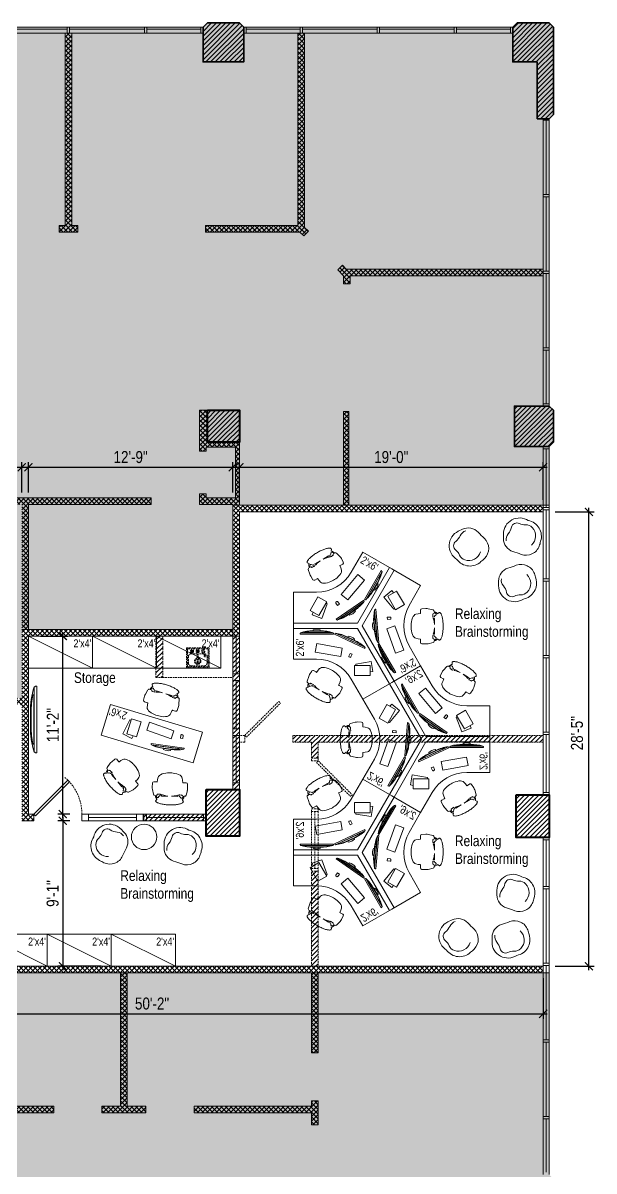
# Model space of a CAD drawing. Header units: inches. Extents: x 2034 to 5296, y 527 to 1995.
# Drawn here: x 3668 to 4096, y 1135 to 1995 of the extents above; entities that cross this region are included whole.
import ezdxf

# ---------------------------------------------------------------- set-up
doc = ezdxf.new("R2010")
doc.units = ezdxf.units.IN
doc.header["$LTSCALE"] = 5
doc.header["$MEASUREMENT"] = 0
doc.linetypes.add('HIDDEN', pattern=[0.375, 0.25, -0.125])
doc.layers.get('0').update_dxf_attribs({"linetype": 'CONTINUOUS', "lineweight": 5})
doc.layers.get('DEFPOINTS').update_dxf_attribs({"linetype": 'CONTINUOUS', "lineweight": 5})
for name, color, linetype, lineweight in [('Annotations', 8, 'CONTINUOUS', 5), ('Drywalls', 7, 'CONTINUOUS', 20), ('Framing', 142, 'CONTINUOUS', 13), ('Hatches', 8, 'CONTINUOUS', 5), ('Projections', 157, 'HIDDEN', 5), ('Structure', 7, 'CONTINUOUS', 40), ('Viewed', 156, 'CONTINUOUS', 9), ('Walls', 7, 'CONTINUOUS', 35)]:
    doc.layers.add(name, color=color, linetype=linetype, lineweight=lineweight)
doc.layers.add('Demolished', color=7, linetype='HIDDEN', lineweight=5, true_color=0xfa0000)
doc.layers.add('Zones', color=7, linetype='CONTINUOUS', lineweight=5, true_color=0xe3e3e3, transparency=0.7)
doc.styles.get("Standard").update_dxf_attribs({"font": 'arial.ttf', "width": 0.8})
doc.dimstyles.new('ARCH', dxfattribs={"dimscale": 96, "dimtxt": 0.09375, "dimasz": 0.0625, "dimexe": 0.04, "dimexo": 0.09375, "dimgap": 0.03125, "dimtad": 1, "dimdec": 0, "dimrnd": 0.0625, "dimzin": 3, "dimdsep": 46, "dimlunit": 4, "dimtxsty": 'Standard', "dimblk": 'OBLIQUE', "dimblk1": 'ARCHTICK', "dimblk2": 'ARCHTICK', "dimsah": 1, "dimcen": 0.03125, "dimdle": 0.03125, "dimclrd": 256, "dimclre": 256, "dimclrt": 256, "dimazin": 0, "dimtfac": 1, "dimtmove": 2, "dimatfit": 3, "dimldrblk": 'ARO14', "dimfxl": 0.3, "dimfxlon": 1, "dimfrac": 2, "dimarcsym": 0})

# ---------------------------------------------------------------- blocks, each defined once
blk = doc.blocks.new('sink')
at = {"color": 0, "linetype": 'ByBlock', "lineweight": -2}
for p, q in [((-8, 0), (8, 0)), ((-8.5, -14.43), (-8.5, -0.5)), ((-7.75, -13.68), (-7.75, -1.25)), ((-7.25, -0.75), (7.25, -0.75)), ((-7, -11.43), (-7, -6.5)), ((-4.4, -4.5), (-0.35, -4.5)), ((-0.35, -2.56), (-0.35, -11.04)), ((0.4, -2.56), (0.4, -11.04)), ((0.4, -4.5), (5, -4.5)), ((3.78, -2.56), (3.78, -4.03)), ((3.78, -3.53), (4.65, -3.53)), ((3.78, -4.03), (4.65, -4.03)), ((3.95, -2.21), (3.95, -2.03)), ((3.95, -2.03), (4.48, -2.03)), ((4.4, -4.5), (4.53, -4.5)), ((4.48, -2.03), (4.48, -2.22)), ((4.65, -2.56), (4.65, -4.03)), ((7, -6.5), (7, -11.43)), ((7.75, -1.25), (7.75, -13.68)), ((8.5, -0.5), (8.5, -14.43)), ((8.01, -14.93), (-8.01, -14.93)), ((7.26, -14.18), (-7.26, -14.18)), ((5.01, -13.43), (-5.01, -13.43))]:
    blk.add_line(p, q, dxfattribs=at)
blk.add_circle((-5.41, -6.13), 0.562, dxfattribs=at)
for centre, radius, start, end in [((-8, -0.5), 0.5, 90, 180), ((-7.25, -1.25), 0.5, 90, 180), ((-5, -6.5), 2, 95.60748, 180), ((-6.66, -4.63), 1.44, 318, 357), ((-4.16, -2.56), 1.25, 274.04912, 180), ((-4.16, -2.56), 1.25, 180, 229.30036), ((-4.16, -2.56), 0.875, 285.19141, 180), ((-4.16, -2.56), 0.875, 180, 218.23153), ((-3.53, -5.75), 1.44, 144, 183), ((-9.66, -1.63), 6, 332, 349), ((0.03, -10), 2.38, 99.08469, 180), ((0.03, -10), 2.38, 180, 80.91525), ((0.03, -10), 1.88, 101.53692, 180), ((0.03, -10), 1.88, 180, 78.463), ((0.03, -2.56), 1.19, 289, 180), ((0.03, -2.56), 1.19, 180, 252), ((0.03, -2.56), 0.562, 0, 180), ((0.03, -2.56), 0.562, 180, 229), ((0.03, -2.56), 0.562, 180, 180.0000027777752), ((0.03, -2.56), 0.375, 0, 180), ((0.03, -2.56), 0.375, 180, 180.0000027777867), ((0.03, -2.56), 0.562, 312, 0), ((4.22, -2.56), 1.19, 291.61896, 180), ((4.22, -2.56), 1.19, 180, 248.38179), ((4.22, -2.56), 0.688, 309.52143, 180), ((4.22, -2.56), 0.688, 180, 230.47887), ((4.22, -2.56), 0.438, 126.7879, 180.13712), ((4.22, -2.56), 0.438, 0.00302, 52.51326), ((5, -6.5), 2, 0, 90), ((7.25, -1.25), 0.5, 0, 90), ((8, -0.5), 0.5, 0, 90), ((-8, -14.43), 0.5, 180, 270), ((-7.25, -13.68), 0.5, 180, 270), ((-5, -11.43), 2, 180, 270.41435), ((0.03, -10.25), 0.875, 244.62323, 295.37592), ((5, -11.43), 2, 270.41435, 0), ((7.25, -13.68), 0.5, 270, 0), ((8, -14.43), 0.5, 270, 0)]:
    blk.add_arc(centre, radius, start, end, dxfattribs=at)
for centre, major_axis, ratio, start_param, end_param in [((0.83, -5.83), (0, -7.24), 0.84608, 4.223697, 4.555309), ((-11.05, -1.55), (7.58, 0), 0.813102, -0.575959, -0.488692)]:
    blk.add_ellipse(centre, major_axis=major_axis, ratio=ratio, start_param=start_param, end_param=end_param, dxfattribs=at)
blk = doc.blocks.new('plan')
at = {"layer": 'Demolished'}
h = blk.add_hatch(dxfattribs=at)
h.set_pattern_fill('ANSI31', color=256, scale=20, style=0)
h.paths.add_polyline_path([(2572.44, 1504.91), (2572.44, 1535.91), (2567.44, 1535.91), (2567.44, 1504.91)])
h = blk.add_hatch(dxfattribs=at)
h.set_pattern_fill('ANSI31', color=256, scale=20, style=0)
h.set_pattern_definition([(45, (298.0523, 56.9987), (-1.767767, 1.767767), [])])
h.paths.add_polyline_path([(2629.94, 1420.91), (2624.94, 1420.91), (2624.94, 1535.91), (2629.94, 1535.91)])
h = blk.add_hatch(dxfattribs=at)
h.set_pattern_fill('ANSI31', color=256, scale=20, style=0)
h.paths.add_polyline_path([(2857.44, 1456.41), (2857.44, 1461.41), (2669.94, 1461.41), (2669.94, 1456.41), (2683.94, 1456.41), (2683.94, 1444.41), (2688.94, 1444.41), (2688.94, 1456.41)])
h = blk.add_hatch(dxfattribs=at)
h.set_pattern_fill('ANSI31', color=256, scale=20, style=0)
h.paths.add_polyline_path([(2604.94, 1397.41), (2604.94, 1402.41), (2558.31, 1402.41), (2558.31, 1397.41)])
h = blk.add_hatch(dxfattribs=at)
h.set_pattern_fill('ANSI31', color=256, scale=20, style=0)
h.paths.add_polyline_path([(2688.94, 1288.41), (2688.94, 1359.77), (2683.94, 1359.77), (2683.94, 1288.41)])
at = {"layer": 'Hatches'}
h = blk.add_hatch(dxfattribs=at)
h.set_pattern_fill('ANSI31', color=256, scale=20, style=0)
h.paths.add_polyline_path([(2629.94, 1995.4), (2633.13, 1992.21), (2633.13, 1966.21), (2602.76, 1966.21), (2602.76, 1992.21), (2605.94, 1995.4)])
h = blk.add_hatch(dxfattribs=at)
h.set_pattern_fill('ANSI31', color=256, scale=20, style=0)
h.paths.add_polyline_path([(2852.94, 1923.53), (2861.94, 1923.53), (2865.13, 1926.71), (2865.13, 1992.21), (2861.94, 1995.4), (2837.94, 1995.4), (2834.76, 1992.21), (2834.76, 1966.21), (2852.94, 1966.21)])
h = blk.add_hatch(dxfattribs=at)
h.set_pattern_fill('ANSI37', color=256, scale=20, style=0)
h.paths.add_polyline_path([(2504.39, 1987.71), (2504.39, 1843.71), (2508.89, 1843.71), (2508.89, 1838.71), (2494.89, 1838.71), (2494.89, 1843.71), (2499.39, 1843.71), (2499.39, 1987.71)])
h = blk.add_hatch(dxfattribs=at)
h.set_pattern_fill('ANSI37', color=256, scale=20, style=0)
h.paths.add_polyline_path([(2673.75, 1987.71), (2673.75, 1843.71), (2604.54, 1843.71), (2604.54, 1838.71), (2675.14, 1838.71), (2678.12, 1835.73), (2681.65, 1839.27), (2678.75, 1842.17), (2678.75, 1987.71)])
h = blk.add_hatch(dxfattribs=at)
h.set_pattern_fill('ANSI37', color=256, scale=20, style=0)
h.paths.add_polyline_path([(2857.44, 1810.91), (2710.01, 1810.91), (2707.11, 1813.81), (2703.57, 1810.28), (2707.94, 1805.91), (2707.94, 1799.91), (2712.94, 1799.91), (2712.94, 1805.91), (2857.44, 1805.91)])
h = blk.add_hatch(dxfattribs=at)
h.set_pattern_fill('ANSI37', color=256, scale=20, style=0)
h.paths.add_polyline_path([(2624.94, 1535.91), (2594.13, 1535.91), (2558.94, 1535.91), (2471.94, 1535.91), (2471.94, 1402.41), (2475.94, 1402.41), (2475.94, 1397.41), (2466.94, 1397.41), (2466.94, 1484.41), (2255.44, 1484.41), (2255.44, 1489.41), (2466.94, 1489.41), (2466.94, 1634.46), (2378.63, 1634.46), (2378.63, 1639.46), (2563.94, 1639.46), (2563.94, 1634.46), (2471.94, 1634.46), (2471.94, 1540.91), (2624.94, 1540.91), (2624.94, 1634.46), (2599.94, 1634.46), (2599.94, 1642.46), (2604.94, 1642.46), (2604.94, 1639.46), (2626.94, 1639.46), (2626.94, 1677.46), (2604.94, 1677.46), (2604.94, 1674.46), (2599.94, 1674.46), (2599.94, 1705.1), (2605.94, 1705.1), (2605.94, 1681.1), (2629.94, 1681.1), (2629.94, 1633.91), (2707.94, 1633.91), (2707.94, 1704.25), (2711.94, 1704.25), (2711.94, 1633.91), (2857.44, 1633.91), (2857.44, 1628.91), (2629.94, 1628.91), (2629.94, 1548.81), (2629.94, 1535.91)])
h.paths.add_polyline_path([(2285.94, 1639.46), (2340.44, 1639.46), (2340.44, 1634.46), (2285.94, 1634.46)], flags=17)
h.paths.add_polyline_path([(2558.31, 1397.41), (2557.94, 1397.41), (2557.94, 1402.41), (2558.31, 1402.41)], flags=17)
h = blk.add_hatch(dxfattribs=at)
h.set_pattern_fill('ANSI31', color=256, scale=20, style=0)
h.paths.add_polyline_path([(2605.94, 1705.1), (2629.94, 1705.1), (2629.94, 1681.1), (2605.94, 1681.1)])
h = blk.add_hatch(dxfattribs=at)
h.set_pattern_fill('ANSI31', color=256, scale=20, style=0)
h.paths.add_polyline_path([(2861.94, 1677.92), (2835.94, 1677.92), (2835.94, 1708.28), (2861.94, 1708.28), (2865.13, 1705.1), (2865.13, 1681.1)])
h = blk.add_hatch(dxfattribs=at)
h.set_pattern_fill('ANSI31', color=256, scale=20, style=0)
h.paths.add_polyline_path([(2604.94, 1420.91), (2629.94, 1420.91), (2629.94, 1385.91), (2604.94, 1385.91)])
h = blk.add_hatch(dxfattribs=at)
h.set_pattern_fill('ANSI31', color=256, scale=20, style=0)
h.paths.add_polyline_path([(2837.19, 1416.91), (2861.94, 1416.91), (2861.94, 1384.91), (2837.19, 1384.91)])
h = blk.add_hatch(dxfattribs=at)
h.set_pattern_fill('ANSI37', color=256, scale=20, style=0)
h.paths.add_polyline_path([(2255.44, 1288.41), (2683.94, 1288.41), (2857.44, 1288.41), (2857.44, 1283.41), (2688.94, 1283.41), (2688.94, 1223.41), (2683.94, 1223.41), (2683.94, 1283.41), (2545.94, 1283.41), (2545.94, 1183.41), (2559.94, 1183.41), (2559.94, 1178.41), (2526.94, 1178.41), (2526.94, 1183.41), (2540.94, 1183.41), (2540.94, 1283.41), (2402.94, 1283.41), (2402.94, 1183.41), (2490.94, 1183.41), (2490.94, 1178.41), (2397.94, 1178.41), (2397.94, 1283.41), (2255.44, 1283.41)])
h = blk.add_hatch(dxfattribs=at)
h.set_pattern_fill('ANSI37', color=256, scale=20, style=0)
h.paths.add_polyline_path([(2595.94, 1183.41), (2595.94, 1178.41), (2683.94, 1178.41), (2683.94, 1169.6), (2688.94, 1169.6), (2688.94, 1187.41), (2683.94, 1187.41), (2683.94, 1183.41)])
at = {"layer": 'Zones'}
blk.add_hatch(color=256, dxfattribs=at).paths.add_polyline_path([(2034.44, 1920.68), (2037.98, 1924.21), (2136.58, 1924.21), (2136.58, 1992.21), (2139.76, 1995.4), (2163.76, 1995.4), (2166.94, 1992.21), (2370.76, 1992.21), (2373.94, 1995.4), (2397.94, 1995.4), (2401.13, 1992.21), (2602.76, 1992.21), (2605.94, 1995.4), (2629.94, 1995.4), (2633.13, 1992.21), (2834.76, 1992.21), (2837.94, 1995.4), (2861.94, 1995.4), (2865.13, 1992.21), (2865.13, 1926.71), (2861.94, 1923.53), (2861.94, 1708.28), (2865.13, 1705.1), (2865.13, 1681.1), (2861.94, 1677.92), (2861.94, 1633.91), (2624.94, 1633.91), (2624.94, 1540.91), (2466.94, 1540.91), (2466.94, 1489.41), (2250.44, 1489.41), (2250.44, 1283.41), (2861.94, 1283.41), (2861.94, 1132.28), (2865.13, 1129.1), (2865.13, 1105.1), (2861.94, 1101.92), (2861.94, 844.28), (2865.13, 841.1), (2865.13, 817.1), (2861.94, 813.92), (2861.94, 529.99), (2633.13, 529.99), (2629.94, 526.8), (2605.94, 526.8), (2602.76, 529.99), (2401.13, 529.99), (2397.94, 526.8), (2373.94, 526.8), (2370.76, 529.99), (2166.94, 529.99), (2163.76, 526.8), (2139.76, 526.8), (2136.58, 529.99), (2136.58, 597.87), (2127.51, 597.87), (2124.32, 601.05), (2064.8, 601.05), (2061.62, 597.52), (2037.62, 597.52), (2034.44, 600.7)])
at = {"layer": 'Demolished'}
for p, q in [((2572.44, 1535.91), (2567.44, 1535.91)), ((2567.44, 1504.91), (2567.44, 1535.91)), ((2572.44, 1504.91), (2572.44, 1535.91)), ((2572.44, 1504.91), (2567.44, 1504.91)), ((2572.44, 1504.91), (2624.94, 1504.91)), ((2629.94, 1502.45), (2624.94, 1502.45)), ((2633.94, 1461.41), (2659.4, 1486.86)), ((2635.22, 1460.13), (2660.67, 1485.59)), ((2659.4, 1486.86), (2660.67, 1485.59)), ((2629.94, 1461.45), (2624.94, 1461.45)), ((2633.94, 1461.41), (2629.94, 1461.41)), ((2633.94, 1456.41), (2629.94, 1456.41)), ((2633.94, 1461.41), (2633.94, 1456.41)), ((2633.94, 1461.41), (2635.22, 1460.13)), ((2669.94, 1461.41), (2669.94, 1456.41)), ((2857.44, 1461.41), (2669.94, 1461.41)), ((2683.94, 1456.41), (2669.94, 1456.41)), ((2857.44, 1456.41), (2688.94, 1456.41)), ((2857.44, 1461.41), (2857.44, 1456.41)), ((2688.94, 1442.41), (2687.67, 1441.13)), ((2687.67, 1441.13), (2713.13, 1415.68)), ((2688.94, 1442.41), (2714.4, 1416.95)), ((2629.94, 1420.91), (2624.94, 1420.91)), ((2714.4, 1416.95), (2713.13, 1415.68)), ((2683.94, 1404.41), (2683.94, 1361.77)), ((2686.44, 1404.41), (2686.44, 1361.77)), ((2688.94, 1361.77), (2688.94, 1404.41)), ((2688.94, 1288.41), (2683.94, 1288.41))]:
    blk.add_line(p, q, dxfattribs=at)
for points in [[(2629.94, 1420.91), (2624.94, 1420.91), (2624.94, 1535.91), (2629.94, 1535.91)], [(2683.94, 1444.41), (2688.94, 1444.41), (2688.94, 1442.41), (2683.94, 1442.41)], [(2683.94, 1406.41), (2688.94, 1406.41), (2688.94, 1404.41), (2683.94, 1404.41)], [(2683.94, 1359.77), (2688.94, 1359.77), (2688.94, 1361.77), (2683.94, 1361.77)]]:
    blk.add_lwpolyline(points, close=True, dxfattribs=at)
for points in [[(2683.94, 1444.41), (2683.94, 1456.41)], [(2688.94, 1444.41), (2688.94, 1456.41)], [(2683.94, 1444.41), (2688.94, 1444.41)], [(2683.94, 1288.41), (2683.94, 1359.77), (2688.94, 1359.77), (2688.94, 1288.41)]]:
    blk.add_lwpolyline(points, dxfattribs=at)
at = {"layer": 'Demolished', "flags": 128}
blk.add_lwpolyline([(2558.31, 1402.41), (2558.31, 1397.41), (2604.94, 1397.41), (2604.94, 1402.41)], close=True, dxfattribs=at)
at = {"layer": 'Drywalls'}
for points in [[(2504.39, 1987.71), (2504.39, 1843.71), (2508.89, 1843.71), (2508.89, 1838.71), (2494.89, 1838.71), (2494.89, 1843.71), (2499.39, 1843.71), (2499.39, 1987.71)], [(2673.75, 1987.71), (2673.75, 1843.71), (2604.54, 1843.71), (2604.54, 1838.71), (2675.14, 1838.71), (2678.12, 1835.73), (2681.65, 1839.27), (2678.75, 1842.17), (2678.75, 1987.71)], [(2857.44, 1810.91), (2710.01, 1810.91), (2707.11, 1813.81), (2703.57, 1810.28), (2707.94, 1805.91), (2707.94, 1799.91), (2712.94, 1799.91), (2712.94, 1805.91), (2857.44, 1805.91)], [(2558.31, 1397.41), (2557.94, 1397.41), (2557.94, 1402.41), (2558.31, 1402.41)], [(2255.44, 1288.41), (2683.94, 1288.41), (2857.44, 1288.41), (2857.44, 1283.41), (2688.94, 1283.41), (2688.94, 1223.41), (2683.94, 1223.41), (2683.94, 1283.41), (2545.94, 1283.41), (2545.94, 1183.41), (2559.94, 1183.41), (2559.94, 1178.41), (2526.94, 1178.41), (2526.94, 1183.41), (2540.94, 1183.41), (2540.94, 1283.41), (2402.94, 1283.41), (2402.94, 1183.41), (2490.94, 1183.41), (2490.94, 1178.41), (2397.94, 1178.41), (2397.94, 1283.41), (2255.44, 1283.41)], [(2595.94, 1183.41), (2595.94, 1178.41), (2683.94, 1178.41), (2683.94, 1169.6), (2688.94, 1169.6), (2688.94, 1187.41), (2683.94, 1187.41), (2683.94, 1183.41)]]:
    blk.add_lwpolyline(points, close=True, dxfattribs=at)
at = {"layer": 'Drywalls', "flags": 128}
blk.add_lwpolyline([(2378.63, 1639.46), (2563.94, 1639.46), (2563.94, 1634.46), (2471.94, 1634.46), (2471.94, 1540.91), (2624.94, 1540.91), (2624.94, 1634.46), (2599.94, 1634.46), (2599.94, 1642.46), (2604.94, 1642.46), (2604.94, 1639.46), (2626.94, 1639.46), (2626.94, 1677.46), (2604.94, 1677.46), (2604.94, 1674.46), (2599.94, 1674.46), (2599.94, 1705.1), (2605.94, 1705.1), (2605.94, 1681.1), (2629.94, 1681.1), (2629.94, 1633.91), (2707.94, 1633.91), (2707.94, 1704.25), (2711.94, 1704.25), (2711.94, 1633.91), (2857.44, 1633.91), (2857.44, 1628.91), (2629.94, 1628.91), (2629.94, 1548.81), (2629.94, 1535.91), (2624.94, 1535.91), (2594.13, 1535.91), (2558.94, 1535.91), (2471.94, 1535.91), (2471.94, 1402.41), (2475.94, 1402.41), (2475.94, 1397.41), (2466.94, 1397.41)], dxfattribs=at)
at = {"layer": 'Framing'}
for p, q in [((2501.01, 1990.71), (2445.01, 1990.71)), ((2501.01, 1992.21), (2501.01, 1987.71)), ((2502.76, 1992.21), (2502.76, 1987.71)), ((2558.76, 1990.71), (2502.76, 1990.71)), ((2558.76, 1992.21), (2558.76, 1987.71)), ((2560.51, 1992.21), (2560.51, 1987.71)), ((2601.01, 1990.71), (2560.51, 1990.71)), ((2601.01, 1992.21), (2601.01, 1987.71)), ((2634.88, 1992.21), (2634.88, 1987.71)), ((2634.88, 1990.71), (2675.38, 1990.71)), ((2675.38, 1992.21), (2675.38, 1987.71)), ((2677.13, 1992.21), (2677.13, 1987.71)), ((2677.13, 1990.71), (2733.13, 1990.71)), ((2733.13, 1992.21), (2733.13, 1987.71)), ((2734.88, 1992.21), (2734.88, 1987.71)), ((2734.88, 1990.71), (2790.88, 1990.71)), ((2790.88, 1992.21), (2790.88, 1987.71)), ((2792.63, 1992.21), (2792.63, 1987.71)), ((2792.63, 1990.71), (2833.01, 1990.71)), ((2833.01, 1987.71), (2833.01, 1992.21)), ((2861.94, 1922.53), (2857.44, 1922.53)), ((2859.69, 1922.53), (2859.69, 1866.78)), ((2861.94, 1866.78), (2857.44, 1866.78)), ((2861.94, 1865.03), (2857.44, 1865.03)), ((2859.69, 1865.03), (2859.69, 1809.28)), ((2861.94, 1809.28), (2857.44, 1809.28)), ((2861.94, 1807.53), (2857.44, 1807.53)), ((2859.69, 1807.53), (2859.69, 1751.78)), ((2861.94, 1751.78), (2857.44, 1751.78)), ((2861.94, 1750.03), (2857.44, 1750.03)), ((2859.69, 1750.03), (2859.69, 1710.03)), ((2861.94, 1710.03), (2857.44, 1710.03)), ((2861.94, 1676.17), (2857.44, 1676.17)), ((2859.69, 1676.17), (2859.69, 1632.28)), ((2861.94, 1632.28), (2857.44, 1632.28)), ((2861.94, 1630.53), (2857.44, 1630.53)), ((2859.69, 1630.53), (2859.69, 1578.78)), ((2861.94, 1578.78), (2857.44, 1578.78)), ((2861.94, 1577.03), (2857.44, 1577.03)), ((2859.69, 1577.03), (2859.69, 1521.28)), ((2627.44, 1507.45), (2627.44, 1535.91)), ((2861.94, 1521.28), (2857.44, 1521.28)), ((2861.94, 1519.53), (2857.44, 1519.53)), ((2859.69, 1519.53), (2859.69, 1463.78)), ((2624.94, 1507.45), (2629.94, 1507.45)), ((2624.94, 1507.45), (2624.94, 1502.45)), ((2629.94, 1507.45), (2629.94, 1502.45)), ((2624.94, 1502.45), (2629.94, 1502.45)), ((2627.44, 1466.45), (2627.44, 1502.45)), ((2624.94, 1466.45), (2629.94, 1466.45)), ((2624.94, 1466.45), (2624.94, 1461.45)), ((2629.94, 1466.45), (2629.94, 1461.45)), ((2861.94, 1463.78), (2857.44, 1463.78)), ((2624.94, 1461.45), (2629.94, 1461.45)), ((2627.44, 1425.91), (2627.44, 1461.91)), ((2861.94, 1462.03), (2857.44, 1462.03)), ((2859.69, 1462.03), (2859.69, 1418.66)), ((2475.94, 1402.41), (2501.4, 1427.86)), ((2477.22, 1401.13), (2502.67, 1426.59)), ((2501.4, 1427.86), (2502.67, 1426.59)), ((2624.94, 1425.91), (2624.94, 1420.91)), ((2624.94, 1425.91), (2629.94, 1425.91)), ((2624.94, 1420.91), (2629.94, 1420.91)), ((2629.94, 1425.91), (2629.94, 1420.91)), ((2861.94, 1418.66), (2857.44, 1418.66)), ((2475.94, 1402.41), (2477.22, 1401.13)), ((2511.94, 1402.41), (2516.94, 1402.41)), ((2511.94, 1397.41), (2511.94, 1402.41)), ((2511.94, 1397.41), (2516.94, 1397.41)), ((2516.94, 1397.41), (2516.94, 1402.41)), ((2552.94, 1399.91), (2516.94, 1399.91)), ((2552.94, 1402.41), (2557.94, 1402.41)), ((2552.94, 1397.41), (2552.94, 1402.41)), ((2552.94, 1397.41), (2557.94, 1397.41)), ((2560.31, 1399.91), (2602.94, 1399.91)), ((2861.94, 1383.16), (2857.44, 1383.16)), ((2859.69, 1383.16), (2859.69, 1348.28)), ((2861.94, 1348.28), (2857.44, 1348.28)), ((2861.94, 1346.53), (2857.44, 1346.53)), ((2859.69, 1346.53), (2859.69, 1290.78)), ((2861.94, 1290.78), (2857.44, 1290.78)), ((2861.94, 1289.03), (2857.44, 1289.03)), ((2859.69, 1289.03), (2859.69, 1233.28)), ((2861.94, 1233.28), (2857.44, 1233.28)), ((2861.94, 1231.53), (2857.44, 1231.53)), ((2859.69, 1231.53), (2859.69, 1175.78)), ((2861.94, 1175.78), (2857.44, 1175.78)), ((2861.94, 1174.03), (2857.44, 1174.03)), ((2859.69, 1174.03), (2859.69, 1134.03))]:
    blk.add_line(p, q, dxfattribs=at)
at = {"layer": 'Framing', "flags": 128}
for points in [[(2558.31, 1397.41), (2558.31, 1402.41), (2560.31, 1402.41), (2560.31, 1397.41)], [(2604.94, 1397.41), (2604.94, 1402.41), (2602.94, 1402.41), (2602.94, 1397.41)]]:
    blk.add_lwpolyline(points, close=True, dxfattribs=at)
at = {"layer": 'Projections'}
blk.add_arc((2475.94, 1402.41), 36, 0, 50.19443, dxfattribs=at)
at = {"layer": 'Structure'}
for points in [[(2605.94, 1705.1), (2629.94, 1705.1), (2629.94, 1681.1), (2605.94, 1681.1)], [(2604.94, 1420.91), (2629.94, 1420.91), (2629.94, 1385.91), (2604.94, 1385.91)], [(2837.19, 1416.91), (2861.94, 1416.91), (2861.94, 1384.91), (2837.19, 1384.91)]]:
    blk.add_lwpolyline(points, close=True, dxfattribs=at)
at = {"layer": 'Viewed'}
for p, q in [((2602.76, 1992.21), (2401.13, 1992.21)), ((2633.13, 1992.21), (2834.76, 1992.21)), ((2602.76, 1987.71), (2401.13, 1987.71)), ((2633.13, 1987.71), (2834.76, 1987.71)), ((2857.44, 1708.28), (2857.44, 1923.53)), ((2861.94, 1708.28), (2861.94, 1923.53)), ((2857.44, 1416.91), (2857.44, 1677.92)), ((2861.94, 1416.91), (2861.94, 1677.92)), ((2624.94, 1543.45), (2624.94, 1507.45)), ((2629.94, 1507.45), (2629.94, 1543.45)), ((2624.94, 1502.45), (2624.94, 1466.45)), ((2629.94, 1466.45), (2629.94, 1502.45)), ((2624.94, 1461.91), (2624.94, 1425.91)), ((2629.94, 1425.91), (2629.94, 1461.91)), ((2552.94, 1402.41), (2516.94, 1402.41)), ((2516.94, 1397.41), (2552.94, 1397.41)), ((2602.94, 1402.41), (2560.31, 1402.41)), ((2560.31, 1397.41), (2602.94, 1397.41)), ((2857.44, 1132.28), (2857.44, 1384.91)), ((2861.94, 1132.28), (2861.94, 1384.91))]:
    blk.add_line(p, q, dxfattribs=at)
at = {"layer": 'Walls'}
for points in [[(2629.94, 1995.4), (2633.13, 1992.21), (2633.13, 1966.21), (2602.76, 1966.21), (2602.76, 1992.21), (2605.94, 1995.4)], [(2852.94, 1923.53), (2861.94, 1923.53), (2865.13, 1926.71), (2865.13, 1992.21), (2861.94, 1995.4), (2837.94, 1995.4), (2834.76, 1992.21), (2834.76, 1966.21), (2852.94, 1966.21)], [(2861.94, 1677.92), (2835.94, 1677.92), (2835.94, 1708.28), (2861.94, 1708.28), (2865.13, 1705.1), (2865.13, 1681.1)]]:
    blk.add_lwpolyline(points, close=True, dxfattribs=at)
at = {"layer": 'Zones'}
for points in [[(2401.13, 1992.21), (2602.76, 1992.21), (2605.94, 1995.4), (2629.94, 1995.4), (2633.13, 1992.21), (2834.76, 1992.21), (2837.94, 1995.4), (2861.94, 1995.4), (2865.13, 1992.21), (2865.13, 1926.71), (2861.94, 1923.53), (2861.94, 1708.28), (2865.13, 1705.1), (2865.13, 1681.1), (2861.94, 1677.92), (2861.94, 1633.91), (2624.94, 1633.91), (2624.94, 1540.91), (2466.94, 1540.91)], [(2250.44, 1283.41), (2861.94, 1283.41), (2861.94, 1132.28)]]:
    blk.add_lwpolyline(points, dxfattribs=at)
at = {"layer": 'Demolished', "xscale": -1, "rotation": 359.9999999970818}
blk.add_blockref('sink', (2598.69, 1527.02), dxfattribs=at)
blk = doc.blocks.new('herman miller')
at = {"color": 0, "linetype": 'ByBlock', "lineweight": -2}
for p, q in [((2066, 3309), (2035, 3333)), ((2071, 3322), (2066, 3309)), ((2101, 3339), (2071, 3322)), ((2090, 3296), (2092, 3309)), ((2092, 3289), (2090, 3296)), ((2092, 3309), (2113, 3327)), ((2111, 3275), (2092, 3289)), ((2113, 3343), (2101, 3339)), ((2129, 3346), (2113, 3343)), ((2113, 3327), (2129, 3329)), ((2130, 3358), (2129, 3346)), ((2242, 3404), (2149, 3382)), ((2154, 3304), (2151, 3291)), ((2151, 3291), (2151, 3288)), ((2151, 3288), (2154, 3267)), ((2363, 3404), (2285, 3408)), ((2433, 3309), (2384, 3314)), ((2387, 3326), (2387, 3379)), ((2475, 3300), (2433, 3309)), ((2493, 3293), (2475, 3300)), ((2510, 3279), (2493, 3293)), ((2526, 3257), (2510, 3279)), ((2120, 3264), (2111, 3275)), ((2121, 3251), (2120, 3264)), ((2155, 3248), (2121, 3251)), ((2121, 3223), (2147, 3224)), ((2122, 3104), (2121, 3223)), ((2129, 3157), (2122, 3104)), ((2130, 3166), (2129, 3157)), ((2147, 3224), (2130, 3166)), ((2154, 3267), (2155, 3254)), ((2155, 3254), (2155, 3248)), ((2540, 3229), (2526, 3257)), ((2551, 3195), (2540, 3229)), ((2560, 3157), (2551, 3195)), ((2564, 3125), (2560, 3157)), ((2090, 2846), (2092, 2853)), ((2092, 2833), (2090, 2846)), ((2092, 2853), (2111, 2868)), ((2111, 2868), (2120, 2878)), ((2120, 2878), (2121, 2891)), ((2121, 2920), (2122, 3038)), ((2147, 2918), (2121, 2920)), ((2121, 2891), (2155, 2895)), ((2122, 3038), (2129, 2985)), ((2129, 2985), (2130, 2976)), ((2130, 2976), (2147, 2918)), ((2154, 2875), (2151, 2854)), ((2151, 2854), (2151, 2851)), ((2151, 2851), (2154, 2838)), ((2155, 2888), (2154, 2875)), ((2155, 2895), (2155, 2888)), ((2433, 2833), (2475, 2843)), ((2475, 2843), (2493, 2849)), ((2493, 2849), (2510, 2863)), ((2510, 2863), (2526, 2885)), ((2526, 2885), (2540, 2913)), ((2540, 2913), (2551, 2947)), ((2551, 2947), (2560, 2985)), ((2560, 2985), (2564, 3017)), ((2035, 2810), (2066, 2833)), ((2066, 2833), (2071, 2820)), ((2071, 2820), (2101, 2803)), ((2113, 2816), (2092, 2833)), ((2101, 2803), (2113, 2800)), ((2129, 2813), (2113, 2816)), ((2113, 2800), (2129, 2796)), ((2129, 2796), (2130, 2784)), ((2149, 2760), (2242, 2738)), ((2285, 2734), (2363, 2738)), ((2384, 2828), (2433, 2833)), ((2387, 2764), (2387, 2816))]:
    blk.add_line(p, q, dxfattribs=at)
for centre, radius, start, end in [((2028, 3323), 11.4, 52.4809, 89.3775), ((2154, 3330), 25.4, 181.636, 262.725), ((2155, 3357), 25.4, 103.3925, 178.698), ((2154, 3330), 25.4, 262.725, 269.798), ((2277, 3256), 152, 87.0643, 103.3925), ((2362, 3379), 25.4, 0, 87.0643), ((2362, 3326), 25.4, 332.4862, 0), ((2135, 3071), 432, 352.8004, 7.1996), ((2028, 2819), 11.4, 270.6225, 307.5191), ((2154, 2812), 25.4, 97.275, 178.364), ((2155, 2785), 25.4, 181.302, 256.6075), ((2154, 2812), 25.4, 90.202, 97.275), ((2277, 2886), 152, 256.6075, 272.9357), ((2362, 2764), 25.4, 272.9357, 0), ((2362, 2816), 25.4, 0, 27.5138)]:
    blk.add_arc(centre, radius, start, end, dxfattribs=at)
blk.add_open_spline([(2028, 3335), (2025, 3335), (2017, 3333), (2006, 3323), (1996, 3307), (1986, 3285), (1977, 3258), (1970, 3227), (1964, 3191), (1958, 3140), (1956, 3085), (1957, 3030), (1961, 2976), (1969, 2913), (1986, 2854), (2002, 2822), (2017, 2810), (2025, 2807), (2028, 2807)], degree=3, knots=[0, 0, 0, 0, 0.05, 0.1, 0.15, 0.2, 0.25, 0.3, 0.35, 0.4, 0.5, 0.55, 0.6, 0.7, 0.8, 0.9, 0.95, 1, 1, 1, 1], dxfattribs=at)
blk = doc.blocks.new('monitor')
at = {"color": 0, "linetype": 'ByBlock', "lineweight": -2}
for p, q in [((-12.52, 0.6), (-12.52, 0)), ((-12.52, 0.6), (-12.52, 0)), ((-12.22, 0.6), (-12.52, 0.6)), ((-12.52, 0), (12.52, 0)), ((-12.22, 0.95), (12.22, 0.95)), ((-12.22, 0.95), (-12.22, 0.6)), ((-9.24, 1.1), (-9.24, 1.45)), ((-9.24, 1.1), (-9.24, 1.45)), ((-9.24, 1.1), (9.24, 1.1)), ((-2.68, 3.17), (-2.68, 2.38)), ((-2.68, 2.38), (2.68, 2.38)), ((-2.68, 2.09), (2.68, 2.09)), ((2.68, 3.17), (2.68, 2.38)), ((9.24, 1.1), (9.24, 1.45)), ((12.22, 0.95), (12.22, 0.6)), ((12.22, 0.6), (12.52, 0.6)), ((12.52, 0.6), (12.52, 0))]:
    blk.add_line(p, q, dxfattribs=at)
for centre, radius, start, end in [((-3.23, -26.48), 28.87, 88.91811, 108.14343), ((-3.23, -26.48), 28.58, 88.91811, 102.14321), ((0, -3.88), 7.54, 69.17042, 110.82958), ((3.23, -26.48), 28.87, 71.85657, 91.08189), ((3.23, -26.48), 28.58, 77.85679, 91.08189)]:
    blk.add_arc(centre, radius, start, end, dxfattribs=at)
blk = doc.blocks.new('office unit')
for p, q in [((0, -25), (0, 0)), ((47.92, -2), (0, -2)), ((47.92, -2), (71.88, -43.5)), ((17.32, -25), (0, -25)), ((43.3, -40), (51.96, -55)), ((51.96, -55), (73.61, -42.5))]:
    blk.add_line(p, q)
at = {"color": 0, "linetype": 'ByBlock', "lineweight": -2}
blk.add_lwpolyline([(16.35, -19.8), (17.49, -13.45), (36.54, -16.87), (35.4, -23.22)], close=True, dxfattribs=at)
blk.add_lwpolyline([(43.02, -23.48), (43.94, -21.43), (42.4, -20.74), (41.49, -22.79, 0.414214), (41.72, -23.4), (42.42, -23.71, 0.414214)], format="xyb", close=True, dxfattribs=at)
at = {"flags": 128}
blk.add_lwpolyline([(45.72, -29.78), (45.72, -37.37), (57.5, -37.37), (57.5, -29.78)], close=True, dxfattribs=at)
blk.add_lwpolyline([(57.5, -34.7), (59.56, -34.36), (58.32, -26.88), (46.69, -28.81), (46.85, -29.78)], dxfattribs=at)
blk.add_arc((17.32, -55), 30, 30, 90)
at = {"color": 0, "linetype": 'ByBlock', "lineweight": -2}
blk.add_blockref('monitor', (17.44, -6.28), dxfattribs=at)
at = {"color": 0, "linetype": 'ByBlock', "lineweight": -2, "rotation": 334.7723505325721}
blk.add_blockref('monitor', (42.06, -11.81), dxfattribs=at)
at = {"color": 0, "linetype": 'ByBlock', "lineweight": -2, "xscale": 0.03937007874015748, "yscale": 0.03937007874015748, "zscale": 0.03937007874015748, "rotation": 59.99999999999999}
blk.add_blockref('herman miller', (83.35, -181.55), dxfattribs=at)
at = {"layer": 'Annotations', "insert": (1.81, -23.18), "char_height": 6, "width": 60.9989, "attachment_point": 1, "rotation": 90}
blk.add_mtext("{2'x6'}", dxfattribs=at)
blk = doc.blocks.new('office pod')
at = {"color": 0, "linetype": 'ByBlock', "lineweight": -2}
for p, rotation in [((42.5, 24.54), 210.0000000000005), ((-42.5, 24.54), 329.9999999999999), ((0, -49.07), 89.99999999999886)]:
    blk.add_blockref('office unit', p, dxfattribs=dict(at, rotation=rotation))
blk = doc.blocks.new('opouf')
at = {"color": 0, "linetype": 'ByBlock', "lineweight": -2}
for points in [[(-13.24, -1.97), (-13.24, 1.53, -0.325424), (-6.17, 11.24, 0.010362), (0.08, 13.4, -0.41691), (13.58, 7.11, -0.030344), (14.6, 3.6, -0.031623)], [(7.88, 6.37, -0.425867), (8.26, -6.77, -0.211513), (3.29, -8.74, 0.12818), (-1.32, -9.74, -0.489828), (-7.23, -6.96, 0.118833), (-9.63, -2.06, -0.210657), (-11.12, 3.18)]]:
    blk.add_lwpolyline(points, format="xyb", dxfattribs=at)
for centre, start, end in [((3.26, -0.16), 279.99557, 18.33691), ((-1.28, -1.97), 180, 303.60725)]:
    blk.add_arc(centre, 11.95, start, end, dxfattribs=at)
blk = doc.blocks.new('_ArchTick')
at = {"const_width": 0.15}
blk.add_lwpolyline([(-0.5, -0.5), (0.5, 0.5)], dxfattribs=at)
blk = doc.blocks.new('*D131')
at = {"layer": 'Annotations', "lineweight": -2}
for p, q in [((3702.94, 1397.41), (3693.82, 1397.41)), ((3697.66, 1400.41), (3697.66, 1285.41)), ((3726.46, 1288.41), (3693.82, 1288.41))]:
    blk.add_line(p, q, dxfattribs=at)
at = {"layer": 'DEFPOINTS', "color": 0}
for p in [(3711.94, 1397.41), (3697.66, 1288.41), (3758.94, 1288.41)]:
    blk.add_point(p, dxfattribs=at)
at = {"layer": 'Annotations', "lineweight": -2, "xscale": 6, "yscale": 6, "zscale": 6}
for p, rotation in [((3697.66, 1397.41), 90), ((3697.66, 1288.41), 270)]:
    blk.add_blockref('_ArchTick', p, dxfattribs=dict(at, rotation=rotation))
at = {"layer": 'Annotations', "insert": (3690.07, 1342.91), "char_height": 9, "attachment_point": 5, "rotation": 90}
blk.add_mtext('9\'-1"', dxfattribs=at)
blk = doc.blocks.new('_Oblique')
at = {"lineweight": -2}
blk.add_line((-0.5, -0.5), (0.5, 0.5), dxfattribs=at)
blk = doc.blocks.new('ARO14')
blk.add_line((0, 0), (-1.02, 0))
at = {"const_width": 0.0625}
blk.add_lwpolyline([(-0.77, 0.47), (0, 0), (-0.77, -0.47)], dxfattribs=at)
blk = doc.blocks.new('*D133')
at = {"layer": 'Annotations', "lineweight": -2}
for p, q in [((3668.94, 1662.41), (3827.94, 1662.41)), ((3671.94, 1643.46), (3671.94, 1666.25)), ((3824.94, 1643.46), (3824.94, 1666.25))]:
    blk.add_line(p, q, dxfattribs=at)
at = {"layer": 'DEFPOINTS', "color": 0}
for p in [(3824.94, 1662.41), (3671.94, 1634.46), (3824.94, 1634.46)]:
    blk.add_point(p, dxfattribs=at)
at = {"layer": 'Annotations', "lineweight": -2, "xscale": 6, "yscale": 6, "zscale": 6, "rotation": 180}
blk.add_blockref('_ArchTick', (3671.94, 1662.41), dxfattribs=at)
at = {"layer": 'Annotations', "lineweight": -2, "xscale": 6, "yscale": 6, "zscale": 6}
blk.add_blockref('_ArchTick', (3824.94, 1662.41), dxfattribs=at)
at = {"layer": 'Annotations', "insert": (3748.44, 1670), "char_height": 9, "attachment_point": 5}
blk.add_mtext('12\'-9"', dxfattribs=at)
blk = doc.blocks.new('*D134')
at = {"layer": 'Annotations', "lineweight": -2}
for p, q in [((3680.94, 1535.91), (3701.5, 1535.91)), ((3697.66, 1399.41), (3697.66, 1538.91)), ((3702.94, 1402.41), (3693.82, 1402.41))]:
    blk.add_line(p, q, dxfattribs=at)
at = {"layer": 'DEFPOINTS', "color": 0}
for p in [(3671.94, 1535.91), (3697.66, 1535.91), (3711.94, 1402.41)]:
    blk.add_point(p, dxfattribs=at)
at = {"layer": 'Annotations', "lineweight": -2, "xscale": 6, "yscale": 6, "zscale": 6}
for p, rotation in [((3697.66, 1535.91), 90), ((3697.66, 1402.41), 270)]:
    blk.add_blockref('_ArchTick', p, dxfattribs=dict(at, rotation=rotation))
at = {"layer": 'Annotations', "insert": (3690.14, 1469.16), "char_height": 9, "attachment_point": 5, "rotation": 90}
blk.add_mtext('11\'-2"', dxfattribs=at)
blk = doc.blocks.new('*D135')
at = {"layer": 'Annotations', "lineweight": -2}
for p, q in [((4066.44, 1628.91), (4095.6, 1628.91)), ((4091.76, 1285.41), (4091.76, 1631.91)), ((4066.44, 1288.41), (4095.6, 1288.41))]:
    blk.add_line(p, q, dxfattribs=at)
at = {"layer": 'DEFPOINTS', "color": 0}
for p in [(4057.44, 1628.91), (4091.76, 1628.91), (4057.44, 1288.41)]:
    blk.add_point(p, dxfattribs=at)
at = {"layer": 'Annotations', "lineweight": -2, "xscale": 6, "yscale": 6, "zscale": 6}
for p, rotation in [((4091.76, 1628.91), 90), ((4091.76, 1288.41), 270)]:
    blk.add_blockref('_ArchTick', p, dxfattribs=dict(at, rotation=rotation))
at = {"layer": 'Annotations', "insert": (4082.87, 1463.08), "char_height": 9, "attachment_point": 5, "rotation": 90}
blk.add_mtext('28\'-5"', dxfattribs=at)
blk = doc.blocks.new('*D136')
at = {"layer": 'Annotations', "lineweight": -2}
for p, q in [((3826.94, 1662.41), (4060.44, 1662.41)), ((3829.94, 1637.91), (3829.94, 1666.25)), ((4057.44, 1637.91), (4057.44, 1666.25))]:
    blk.add_line(p, q, dxfattribs=at)
at = {"layer": 'DEFPOINTS', "color": 0}
for p in [(4057.44, 1662.41), (3829.94, 1628.91), (4057.44, 1628.91)]:
    blk.add_point(p, dxfattribs=at)
at = {"layer": 'Annotations', "lineweight": -2, "xscale": 6, "yscale": 6, "zscale": 6, "rotation": 180}
blk.add_blockref('_ArchTick', (3829.94, 1662.41), dxfattribs=at)
at = {"layer": 'Annotations', "lineweight": -2, "xscale": 6, "yscale": 6, "zscale": 6}
blk.add_blockref('_ArchTick', (4057.44, 1662.41), dxfattribs=at)
at = {"layer": 'Annotations', "insert": (3943.69, 1670), "char_height": 9, "attachment_point": 5}
blk.add_mtext('19\'-0"', dxfattribs=at)
blk = doc.blocks.new('*D137')
at = {"layer": 'Annotations', "lineweight": -2}
for p, q in [((3455.44, 1279.41), (3455.44, 1248.95)), ((4057.44, 1279.41), (4057.44, 1248.95)), ((3452.44, 1252.79), (4060.44, 1252.79))]:
    blk.add_line(p, q, dxfattribs=at)
at = {"layer": 'DEFPOINTS', "color": 0}
for p in [(3455.44, 1288.41), (4057.44, 1288.41), (4057.44, 1252.79)]:
    blk.add_point(p, dxfattribs=at)
at = {"layer": 'Annotations', "lineweight": -2, "xscale": 6, "yscale": 6, "zscale": 6, "rotation": 180}
blk.add_blockref('_ArchTick', (3455.44, 1252.79), dxfattribs=at)
at = {"layer": 'Annotations', "lineweight": -2, "xscale": 6, "yscale": 6, "zscale": 6}
blk.add_blockref('_ArchTick', (4057.44, 1252.79), dxfattribs=at)
at = {"layer": 'Annotations', "insert": (3764.5, 1260.39), "char_height": 9, "attachment_point": 5}
blk.add_mtext('50\'-2"', dxfattribs=at)
blk = doc.blocks.new('storage')
blk.add_line((0, 24), (48, 0))
blk.add_lwpolyline([(0, 0), (0, 24), (48, 24), (48, 0)], close=True)
at = {"layer": 'Annotations', "insert": (33.68, 21.49), "char_height": 6, "width": 60.9989, "attachment_point": 1}
blk.add_mtext("{2'x4'}", dxfattribs=at)
blk = doc.blocks.new('office single')
at = {"color": 0, "linetype": 'ByBlock', "lineweight": -2}
for points in [[(0, 0), (0, 24), (72, 24), (72, 0)], [(53.78, 18.15), (46.2, 18.15), (46.2, 6.36), (53.78, 6.36)]]:
    blk.add_lwpolyline(points, close=True, dxfattribs=at)
at = {"color": 0, "linetype": 'ByBlock', "lineweight": -2, "flags": 128}
blk.add_lwpolyline([(13.22, 17.48), (12.78, 15.28), (14.43, 14.94), (14.87, 17.14, 0.414214), (14.51, 17.68), (13.76, 17.84, 0.414214)], format="xyb", close=True, dxfattribs=at)
blk.add_lwpolyline([(40.04, 19.76), (40.33, 13.32), (20.99, 12.46), (20.71, 18.9)], close=True, dxfattribs=at)
at = {"color": 0, "linetype": 'ByBlock', "lineweight": -2}
blk.add_lwpolyline([(48.86, 6.36), (49.2, 4.3), (56.68, 5.55), (54.75, 17.17), (53.78, 17.01)], dxfattribs=at)
at = {"color": 0, "linetype": 'ByBlock', "lineweight": -2, "xscale": 0.03937007874015748, "yscale": 0.03937007874015748, "zscale": 0.03937007874015748, "rotation": 270}
blk.add_blockref('herman miller', (-84.95, 127.19), dxfattribs=at)
at = {"color": 0, "linetype": 'ByBlock', "lineweight": -2, "rotation": 170.8111639226411}
blk.add_blockref('monitor', (21.97, 6.69), dxfattribs=at)
at = {"layer": 'Annotations', "extrusion": (0, 0, -1), "insert": (57.7, 16.07), "char_height": 6, "width": 60.9989, "attachment_point": 1, "text_direction": (1, 0, 0)}
blk.add_mtext("{2'x6'}", dxfattribs=at)
blk = doc.blocks.new('*D138')
at = {"layer": 'Annotations', "lineweight": -2}
for p, q in [((3570.94, 1662.41), (3669.94, 1662.41)), ((3573.94, 1633.61), (3573.94, 1666.25)), ((3666.94, 1643.46), (3666.94, 1666.25))]:
    blk.add_line(p, q, dxfattribs=at)
at = {"layer": 'DEFPOINTS', "color": 0}
for p in [(3666.94, 1662.41), (3666.94, 1634.46), (3573.94, 1484.41)]:
    blk.add_point(p, dxfattribs=at)
at = {"layer": 'Annotations', "lineweight": -2, "xscale": 6, "yscale": 6, "zscale": 6, "rotation": 180}
blk.add_blockref('_ArchTick', (3573.94, 1662.41), dxfattribs=at)
at = {"layer": 'Annotations', "lineweight": -2, "xscale": 6, "yscale": 6, "zscale": 6}
blk.add_blockref('_ArchTick', (3666.94, 1662.41), dxfattribs=at)
at = {"layer": 'Annotations', "insert": (3620.44, 1670), "char_height": 9, "attachment_point": 5}
blk.add_mtext('7\'-9"', dxfattribs=at)

msp = doc.modelspace()

# ---------------------------------------------------------------- linework, layer by layer
at = {"layer": 'Viewed'}
for p, q in [((3676.25, 1448.93), (3676.25, 1497.81)), ((3676.25, 1497.81), (3676.96, 1497.81)), ((3676.96, 1498.4), (3678.16, 1498.4)), ((3676.96, 1497.81), (3676.96, 1498.4)), ((3678.16, 1448.34), (3678.16, 1498.4)), ((3675.95, 1491.85), (3675.25, 1491.85)), ((3675.95, 1454.89), (3675.95, 1491.85)), ((3673.39, 1468.01), (3673.39, 1478.73)), ((3673.98, 1468.01), (3673.98, 1478.73)), ((3675.95, 1454.89), (3675.25, 1454.89)), ((3675.95, 1454.89), (3675.25, 1454.89)), ((3676.25, 1448.93), (3676.96, 1448.93)), ((3676.96, 1448.93), (3676.96, 1448.34)), ((3676.96, 1448.34), (3678.16, 1448.34)), ((3676.96, 1448.34), (3678.16, 1448.34))]:
    msp.add_line(p, q, dxfattribs=at)
msp.add_circle((3758.52, 1385.33), 9.53, dxfattribs=at)
for centre, radius, start, end in [((3731.12, 1479.82), 57.75, 161.85657, 181.08189), ((3731.12, 1479.82), 57.15, 167.85679, 181.08189), ((3731.12, 1466.92), 57.75, 178.91811, 198.14343), ((3731.12, 1466.92), 57.15, 178.91811, 192.14321)]:
    msp.add_arc(centre, radius, start, end, dxfattribs=at)

# ---------------------------------------------------------------- block references
msp.add_blockref('plan', (1200, 0))
for name, p, rotation in [('office pod', (3919.49, 1543.66), 30), ('opouf', (4001.37, 1603.31), 295.5138704275342), ('opouf', (3733.01, 1380.62), 225.0163189341959), ('opouf', (3993.57, 1310.51), 295.5138704275342)]:
    msp.add_blockref(name, p, dxfattribs=dict(at, rotation=rotation))
at = {"layer": 'Viewed', "xscale": -1}
for name, p, rotation in [('opouf', (4040.98, 1610.48), 180), ('office pod', (3968.56, 1458.66), 210), ('office single', (3795.29, 1440.86), 343.2060008001515), ('office pod', (3919.49, 1373.66), 150), ('opouf', (3786.78, 1378.45), 180), ('opouf', (4036.09, 1343.4), 180)]:
    msp.add_blockref(name, p, dxfattribs=dict(at, rotation=rotation))
at = {"layer": 'Viewed'}
for name, p in [('opouf', (4037.31, 1575.55)), ('storage', (3671.94, 1511.91)), ('storage', (3719.94, 1511.91)), ('storage', (3767.94, 1511.91)), ('opouf', (4032.42, 1308.47)), ('storage', (3637.94, 1288.41)), ('storage', (3685.94, 1288.41)), ('storage', (3733.94, 1288.41))]:
    msp.add_blockref(name, p, dxfattribs=at)
at = {"layer": 'Viewed', "xscale": 0.03937007874015745}
for p, yscale, zscale, rotation in [((3754.05, 1281.4), 0.03937007874015745, 0.03937007874015745, 40.87794746807509), ((3895.89, 1328.55), 0.03937007874015746, 0.03937007874015746, 88.2010799293244)]:
    msp.add_blockref('herman miller', p, dxfattribs=dict(at, yscale=yscale, zscale=zscale, rotation=rotation))

# ---------------------------------------------------------------- texts
at = {"layer": 'Annotations', "char_height": 8, "width": 60.9989, "attachment_point": 1}
for s, insert in [('{Relaxing\\PBrainstorming}', (3991.41, 1556.65)), ('{Storage}', (3705.96, 1508.72)), ('{Relaxing\\PBrainstorming}', (3991.41, 1386.42)), ('{Relaxing\\PBrainstorming}', (3740.71, 1360.33))]:
    msp.add_mtext(s, dxfattribs=dict(at, insert=insert))

# ---------------------------------------------------------------- dimensions: what is measured, and where the dimension line sits
at = {"layer": 'Annotations'}
for base, p1, p2, picture, middle in [((3666.94, 1662.41), (3573.94, 1484.41), (3666.94, 1634.46), '*D138', (3620.44, 1670)), ((3824.94, 1662.41), (3671.94, 1634.46), (3824.94, 1634.46), '*D133', (3748.44, 1670)), ((4057.4434109, 1662.40550077), (3829.9434109, 1628.90751776), (4057.4434109, 1628.90751776), '*D136', (3943.6934109, 1670.00000077))]:
    dim = msp.add_linear_dim(base=base, p1=p1, p2=p2, dimstyle='ARCH', dxfattribs=at)
    dim.commit()
    dim.dimension.update_dxf_attribs({"geometry": picture, "text_midpoint": middle})
dim = msp.add_linear_dim(base=(4091.75809752, 1628.90751776), p1=(4057.4434109, 1288.40751776), p2=(4057.4434109, 1628.90751776), angle=90, dimstyle='ARCH', dxfattribs=at)
dim.commit()
dim.dimension.update_dxf_attribs({"geometry": '*D135', "text_midpoint": (4082.87025964, 1463.0816678), "dimtype": 160})
for base, p1, p2, picture, middle in [((3697.65997799, 1535.90751776), (3711.9434109, 1402.40751776), (3671.9434109, 1535.90751776), '*D134', (3690.14197799, 1469.15751776)), ((3697.66, 1288.41), (3711.94, 1397.41), (3758.94, 1288.41), '*D131', (3690.07, 1342.91))]:
    dim = msp.add_linear_dim(base=base, p1=p1, p2=p2, angle=90, dimstyle='ARCH', dxfattribs=at)
    dim.commit()
    dim.dimension.update_dxf_attribs({"geometry": picture, "text_midpoint": middle})
dim = msp.add_linear_dim(base=(4057.44, 1252.79), p1=(3455.44, 1288.41), p2=(4057.44, 1288.41), dimstyle='ARCH', dxfattribs=at)
dim.commit()
dim.dimension.update_dxf_attribs({"geometry": '*D137', "text_midpoint": (3764.5, 1260.39), "dimtype": 160})

doc.saveas('drawing.dxf')
